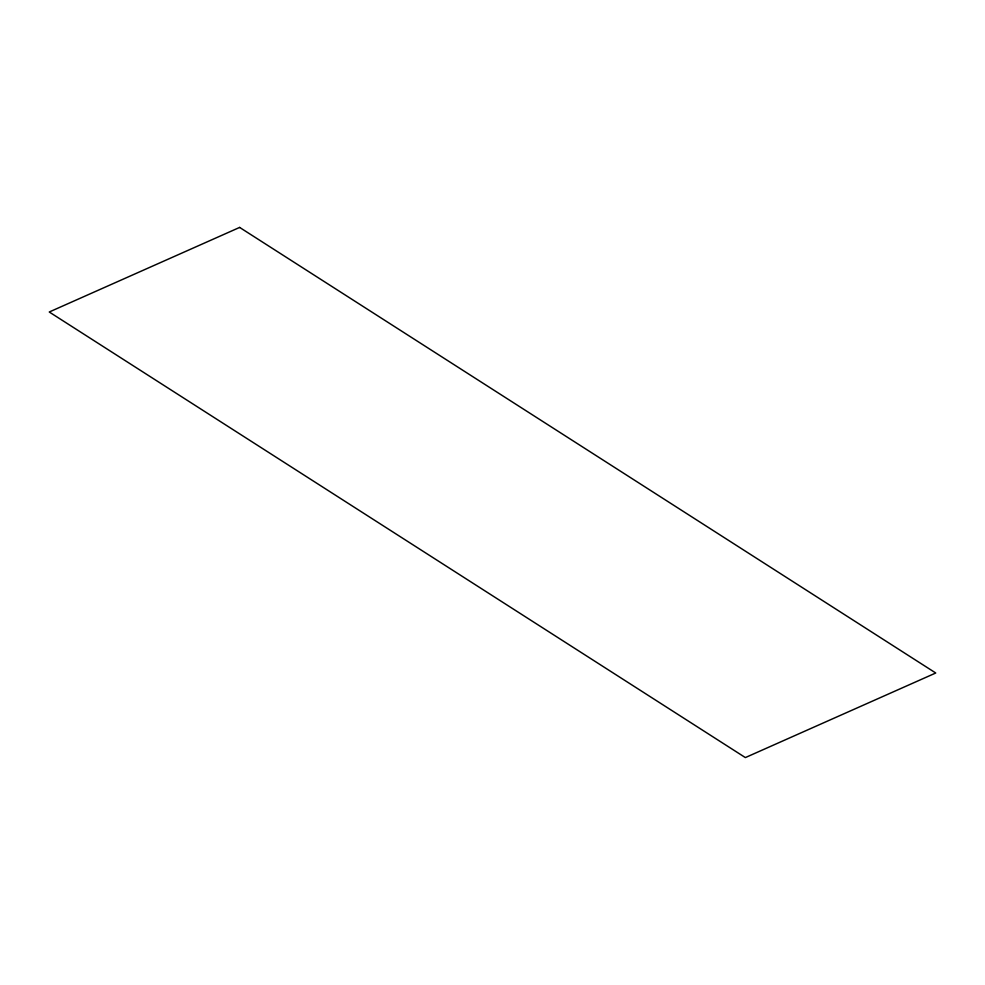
<?xml version="1.0" encoding="UTF-8"?>
<svg xmlns="http://www.w3.org/2000/svg" width="985" height="985" viewBox="0 0 985 985"><rect width="100%" height="100%" fill="white"/><g stroke="black" fill="none" stroke-linecap="round" stroke-linejoin="round"><path stroke-width="1.48" d="M239.638 227.424L49.25 311.999L745.362 757.576L935.75 673.001L239.638 227.424"/></g></svg>
